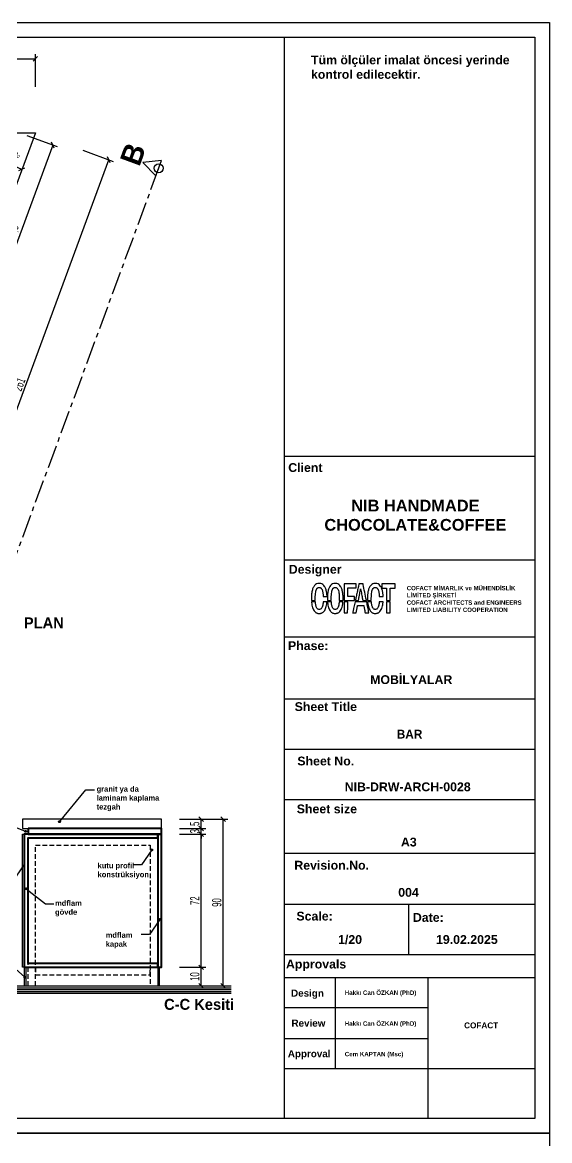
# Model space of a CAD drawing. Header units: millimetres. Extents: x 933584 to 974011, y 4545988 to 4553664.
# Drawn here: x 969057 to 969341, y 4552251 to 4552855 of the extents above; entities that cross this region are included whole.
import ezdxf

# ---------------------------------------------------------------- set-up
doc = ezdxf.new("R2010")
doc.units = ezdxf.units.MM
doc.header["$PDMODE"] = 35
doc.linetypes.add('CENTER', pattern=[2, 1.25, -0.25, 0.25, -0.25])
doc.linetypes.add('HIDDEN', pattern=[9.525, 6.35, -3.175])
doc.layers.get('0').update_dxf_attribs({"color": 255})
doc.layers.get('Defpoints').update_dxf_attribs({"color": 8})
for name, color, linetype in [('0-DMS-50', 143, 'Continuous'), ('0-LNS-SLN', 6, 'Continuous'), ('0-LNS-VLF', 11, 'Continuous'), ('0-TXT-XBX_20', 3, 'Continuous'), ('2-SPS-RCN', 2, 'Continuous'), ('8-KBT-KEQ', 4, 'Continuous')]:
    doc.layers.add(name, color=color, linetype=linetype)
doc.layers.add('2-SPS-IBW', color=5, linetype='Continuous', lineweight=40)
doc.styles.add('Century Gothic_B_3', font='GOTHICB.TTF', dxfattribs={"height": 4})
doc.styles.add('dim_romans_50', font='swissl.ttf', dxfattribs={"width": 0.6, "height": 5})
doc.dimstyles.new('ONK_dim 1_50', dxfattribs={"dimscale": 5, "dimtxt": 4, "dimasz": 0.5, "dimexe": 0.5, "dimexo": 0.5, "dimgap": 0.2, "dimtad": 1, "dimdec": 1, "dimrnd": 0.5, "dimzin": 9, "dimtxsty": 'dim_romans_50', "dimblk": 'OBLIQUE', "dimcen": 1, "dimclre": 256, "dimclrt": 256, "dimazin": 2, "dimtfac": 1, "dimtdec": 1, "dimtix": 1, "dimtmove": 2, "dimatfit": 3, "dimldrblk": 'OBLIQUE', "dimfxl": 3, "dimfxlon": 1, "dimarcsym": 0})

# ---------------------------------------------------------------- blocks, each defined once
blk = doc.blocks.new('_Oblique')
at = {"color": 0, "linetype": 'ByBlock', "lineweight": -2}
blk.add_line((-0.5, -0.5), (0.5, 0.5), dxfattribs=at)
blk = doc.blocks.new('*D2348')
at = {"layer": '0-DMS-50', "lineweight": -2}
for p, q in [((968777.06, 4552820.67), (968777.06, 4552838.17)), ((969063.51, 4552820.67), (969063.51, 4552838.17))]:
    blk.add_line(p, q, dxfattribs=at)
at = {"layer": '0-DMS-50', "color": 0, "lineweight": -2}
blk.add_line((968777.06, 4552835.67), (969063.51, 4552835.67), dxfattribs=at)
at = {"layer": 'Defpoints', "color": 0}
for p in [(969063.51, 4552835.67), (968777.06, 4552809.04), (969063.51, 4552809.04)]:
    blk.add_point(p, dxfattribs=at)
at = {"layer": '0-DMS-50', "color": 0, "linetype": 'ByBlock', "lineweight": -2, "xscale": 2.5, "yscale": 2.5, "zscale": 2.5, "rotation": 180}
blk.add_blockref('_Oblique', (968777.06, 4552835.67), dxfattribs=at)
at = {"layer": '0-DMS-50', "color": 0, "linetype": 'ByBlock', "lineweight": -2, "xscale": 2.5, "yscale": 2.5, "zscale": 2.5}
blk.add_blockref('_Oblique', (969063.51, 4552835.67), dxfattribs=at)
at = {"layer": '0-DMS-50', "insert": (968920.28, 4552839.64), "char_height": 5, "attachment_point": 5, "style": 'dim_romans_50'}
blk.add_mtext('286,5', dxfattribs=at)
blk = doc.blocks.new('*D2363')
at = {"layer": '0-DMS-50', "color": 0, "lineweight": -2}
blk.add_line((969012.93, 4552536.29), (969103.21, 4552781.14), dxfattribs=at)
at = {"layer": '0-DMS-50', "lineweight": -2}
for p, q in [((969089.13, 4552786.33), (969105.55, 4552780.28)), ((968998.85, 4552541.48), (969015.27, 4552535.43))]:
    blk.add_line(p, q, dxfattribs=at)
at = {"layer": 'Defpoints', "color": 0}
for p in [(969063.51, 4552795.78), (969103.21, 4552781.14), (968973.23, 4552550.93)]:
    blk.add_point(p, dxfattribs=at)
at = {"layer": '0-DMS-50', "color": 0, "linetype": 'ByBlock', "lineweight": -2, "xscale": 2.5, "yscale": 2.5, "zscale": 2.5}
for p, rotation in [((969103.21, 4552781.14), 69.76040382339775), ((969012.93, 4552536.29), 249.7604038233978)]:
    blk.add_blockref('_Oblique', p, dxfattribs=dict(at, rotation=rotation))
at = {"layer": '0-DMS-50', "insert": (969054.78, 4552659.93), "char_height": 5, "attachment_point": 5, "rotation": 69.7604, "style": 'dim_romans_50'}
blk.add_mtext('261', dxfattribs=at)
blk = doc.blocks.new('*D2364')
at = {"layer": '0-DMS-50', "lineweight": -2}
for p, q in [((969058.92, 4552794.33), (969075.34, 4552788.28)), ((969022.38, 4552695.25), (969038.8, 4552689.2))]:
    blk.add_line(p, q, dxfattribs=at)
at = {"layer": '0-DMS-50', "color": 0, "lineweight": -2}
blk.add_line((969072.99, 4552789.14), (969036.46, 4552690.06), dxfattribs=at)
at = {"layer": 'Defpoints', "color": 0}
for p in [(969054.98, 4552795.78), (969018.45, 4552696.7), (969036.46, 4552690.06)]:
    blk.add_point(p, dxfattribs=at)
at = {"layer": '0-DMS-50', "color": 0, "linetype": 'ByBlock', "lineweight": -2, "xscale": 2.5, "yscale": 2.5, "zscale": 2.5}
for p, rotation in [((969072.99, 4552789.14), 69.76040382499589), ((969036.46, 4552690.06), 249.7604038249958)]:
    blk.add_blockref('_Oblique', p, dxfattribs=dict(at, rotation=rotation))
at = {"layer": '0-DMS-50', "insert": (969050.99, 4552740.98), "char_height": 5, "attachment_point": 5, "rotation": 69.7604, "style": 'dim_romans_50'}
blk.add_mtext('105,5', dxfattribs=at)
blk = doc.blocks.new('*D2368')
at = {"layer": '0-DMS-50', "color": 0, "lineweight": -2}
blk.add_arc((968973.23, 4552550.93), 28.37, 69.7604, 165.70262, dxfattribs=at)
at = {"layer": 'Defpoints', "color": 0}
for p in [(969063.51, 4552795.78), (968622.11, 4552640.41), (968967.46, 4552578.71), (968973.23, 4552550.93), (968973.23, 4552550.93)]:
    blk.add_point(p, dxfattribs=at)
at = {"layer": '0-DMS-50', "color": 0, "linetype": 'ByBlock', "lineweight": -2, "xscale": 2.5, "yscale": 2.5, "zscale": 2.5}
for p, rotation in [((968983.05, 4552577.55), 339.7604038233977), ((968945.74, 4552557.94), 255.7026171218311)]:
    blk.add_blockref('_Oblique', p, dxfattribs=dict(at, rotation=rotation))
at = {"layer": '0-DMS-50', "insert": (968958.18, 4552579.57), "char_height": 5, "attachment_point": 5, "rotation": 27.73151, "style": 'dim_romans_50'}
blk.add_mtext('95,94%%d', dxfattribs=at)
blk = doc.blocks.new('*D2372')
at = {"layer": '0-DMS-50', "color": 0, "lineweight": -2}
blk.add_arc((968777.06, 4552795.78), 15.91, 276.45861, 0, dxfattribs=at)
at = {"layer": 'Defpoints', "color": 0}
for p in [(968777.06, 4552795.78), (968777.06, 4552795.78), (969063.51, 4552795.78), (968791.13, 4552788.35), (968784.08, 4552733.78)]:
    blk.add_point(p, dxfattribs=at)
at = {"layer": '0-DMS-50', "color": 0, "linetype": 'ByBlock', "lineweight": -2, "xscale": 2.5, "yscale": 2.5, "zscale": 2.5}
for p, rotation in [((968792.97, 4552795.78), 90), ((968778.85, 4552779.97), 186.4586144508894)]:
    blk.add_blockref('_Oblique', p, dxfattribs=dict(at, rotation=rotation))
at = {"layer": '0-DMS-50', "insert": (968785.96, 4552787.83), "char_height": 5, "attachment_point": 5, "rotation": 48.22931, "style": 'dim_romans_50'}
blk.add_mtext('83,54%%d', dxfattribs=at)
blk = doc.blocks.new('*D2373')
at = {"layer": '0-DMS-50', "color": 0, "lineweight": -2}
blk.add_arc((969063.51, 4552795.78), 20.98, 180, 249.7604, dxfattribs=at)
at = {"layer": 'Defpoints', "color": 0}
for p in [(968777.06, 4552795.78), (969063.51, 4552795.78), (969063.51, 4552795.78), (969049.07, 4552780.56), (968973.23, 4552550.93)]:
    blk.add_point(p, dxfattribs=at)
at = {"layer": '0-DMS-50', "color": 0, "linetype": 'ByBlock', "lineweight": -2, "xscale": 2.5, "yscale": 2.5, "zscale": 2.5}
for p, rotation in [((969042.53, 4552795.78), 90), ((969056.25, 4552776.1), 339.7604038233977)]:
    blk.add_blockref('_Oblique', p, dxfattribs=dict(at, rotation=rotation))
at = {"layer": '0-DMS-50', "insert": (969049.56, 4552786.06), "char_height": 5, "attachment_point": 5, "rotation": 304.8802, "style": 'dim_romans_50'}
blk.add_mtext('69,76%%d', dxfattribs=at)
blk = doc.blocks.new('*D2455')
at = {"layer": '0-DMS-50', "lineweight": -2}
for p, q in [((969141.34, 4552345.01), (969155.56, 4552345.01)), ((969141.34, 4552335.01), (969155.56, 4552335.01))]:
    blk.add_line(p, q, dxfattribs=at)
at = {"layer": '0-DMS-50', "color": 0, "lineweight": -2}
blk.add_line((969153.06, 4552335.01), (969153.06, 4552345.01), dxfattribs=at)
at = {"layer": 'Defpoints', "color": 0}
for p in [(969138.84, 4552345.01), (969153.06, 4552345.01), (969138.84, 4552335.01)]:
    blk.add_point(p, dxfattribs=at)
at = {"layer": '0-DMS-50', "color": 0, "linetype": 'ByBlock', "lineweight": -2, "xscale": 2.5, "yscale": 2.5, "zscale": 2.5}
for p, rotation in [((969153.06, 4552345.01), 90), ((969153.06, 4552335.01), 270)]:
    blk.add_blockref('_Oblique', p, dxfattribs=dict(at, rotation=rotation))
at = {"layer": '0-DMS-50', "insert": (969149.56, 4552340.01), "char_height": 5, "attachment_point": 5, "rotation": 90, "style": 'dim_romans_50'}
blk.add_mtext('10', dxfattribs=at)
blk = doc.blocks.new('*D2456')
at = {"layer": '0-DMS-50', "lineweight": -2}
for p, q in [((969141.34, 4552417.01), (969155.56, 4552417.01)), ((969141.34, 4552345.01), (969155.56, 4552345.01))]:
    blk.add_line(p, q, dxfattribs=at)
at = {"layer": '0-DMS-50', "color": 0, "lineweight": -2}
blk.add_line((969153.06, 4552345.01), (969153.06, 4552417.01), dxfattribs=at)
at = {"layer": 'Defpoints', "color": 0}
for p in [(969138.84, 4552417.01), (969153.06, 4552417.01), (969138.84, 4552345.01)]:
    blk.add_point(p, dxfattribs=at)
at = {"layer": '0-DMS-50', "color": 0, "linetype": 'ByBlock', "lineweight": -2, "xscale": 2.5, "yscale": 2.5, "zscale": 2.5}
for p, rotation in [((969153.06, 4552417.01), 90), ((969153.06, 4552345.01), 270)]:
    blk.add_blockref('_Oblique', p, dxfattribs=dict(at, rotation=rotation))
at = {"layer": '0-DMS-50', "insert": (969149.56, 4552381.01), "char_height": 5, "attachment_point": 5, "rotation": 90, "style": 'dim_romans_50'}
blk.add_mtext('72', dxfattribs=at)
blk = doc.blocks.new('*D2457')
at = {"layer": '0-DMS-50', "lineweight": -2}
for p, q in [((969141.34, 4552420.01), (969155.56, 4552420.01)), ((969141.34, 4552417.01), (969155.56, 4552417.01))]:
    blk.add_line(p, q, dxfattribs=at)
at = {"layer": '0-DMS-50', "color": 0, "lineweight": -2}
for p, q in [((969153.06, 4552420.01), (969153.06, 4552422.51)), ((969153.06, 4552417.01), (969153.06, 4552420.01)), ((969153.06, 4552417.01), (969153.06, 4552414.51))]:
    blk.add_line(p, q, dxfattribs=at)
at = {"layer": 'Defpoints', "color": 0}
for p in [(969138.84, 4552420.01), (969153.06, 4552420.01), (969138.84, 4552417.01)]:
    blk.add_point(p, dxfattribs=at)
at = {"layer": '0-DMS-50', "color": 0, "linetype": 'ByBlock', "lineweight": -2, "xscale": 2.5, "yscale": 2.5, "zscale": 2.5}
for p, rotation in [((969153.06, 4552420.01), 270), ((969153.06, 4552417.01), 90)]:
    blk.add_blockref('_Oblique', p, dxfattribs=dict(at, rotation=rotation))
at = {"layer": '0-DMS-50', "insert": (969149.56, 4552418.51), "char_height": 5, "attachment_point": 5, "rotation": 90, "style": 'dim_romans_50'}
blk.add_mtext('3', dxfattribs=at)
blk = doc.blocks.new('*D2458')
at = {"layer": '0-DMS-50', "lineweight": -2}
for p, q in [((969141.34, 4552425.01), (969155.56, 4552425.01)), ((969141.34, 4552420.01), (969155.56, 4552420.01))]:
    blk.add_line(p, q, dxfattribs=at)
at = {"layer": '0-DMS-50', "color": 0, "lineweight": -2}
blk.add_line((969153.06, 4552420.01), (969153.06, 4552425.01), dxfattribs=at)
at = {"layer": 'Defpoints', "color": 0}
for p in [(969138.84, 4552425.01), (969153.06, 4552425.01), (969138.84, 4552420.01)]:
    blk.add_point(p, dxfattribs=at)
at = {"layer": '0-DMS-50', "color": 0, "linetype": 'ByBlock', "lineweight": -2, "xscale": 2.5, "yscale": 2.5, "zscale": 2.5}
for p, rotation in [((969153.06, 4552425.01), 90), ((969153.06, 4552420.01), 270)]:
    blk.add_blockref('_Oblique', p, dxfattribs=dict(at, rotation=rotation))
at = {"layer": '0-DMS-50', "insert": (969149.56, 4552422.51), "char_height": 5, "attachment_point": 5, "rotation": 90, "style": 'dim_romans_50'}
blk.add_mtext('5', dxfattribs=at)
blk = doc.blocks.new('*D2459')
at = {"layer": '0-DMS-50', "lineweight": -2}
for p, q in [((969149.94, 4552425.01), (969167.44, 4552425.01)), ((969149.94, 4552335.01), (969167.44, 4552335.01))]:
    blk.add_line(p, q, dxfattribs=at)
at = {"layer": '0-DMS-50', "color": 0, "lineweight": -2}
blk.add_line((969164.94, 4552335.01), (969164.94, 4552425.01), dxfattribs=at)
at = {"layer": 'Defpoints', "color": 0}
for p in [(969111.75, 4552425.01), (969164.94, 4552425.01), (969111.75, 4552335.01)]:
    blk.add_point(p, dxfattribs=at)
at = {"layer": '0-DMS-50', "color": 0, "linetype": 'ByBlock', "lineweight": -2, "xscale": 2.5, "yscale": 2.5, "zscale": 2.5}
for p, rotation in [((969164.94, 4552425.01), 90), ((969164.94, 4552335.01), 270)]:
    blk.add_blockref('_Oblique', p, dxfattribs=dict(at, rotation=rotation))
at = {"layer": '0-DMS-50', "insert": (969161.44, 4552380.01), "char_height": 5, "attachment_point": 5, "rotation": 90, "style": 'dim_romans_50'}
blk.add_mtext('90', dxfattribs=at)

msp = doc.modelspace()

# ---------------------------------------------------------------- hatches: boundary and pattern name
at = {"layer": '0-LNS-VLF', "linetype": 'HIDDEN', "ltscale": 0.5}
h = msp.add_hatch(color=256, dxfattribs=at)
h.dxf.hatch_style = 1
edge = h.paths.add_edge_path()
edge.add_arc((969058.28, 4552418.4), 0.467, 0, 360)
h = msp.add_hatch(color=256, dxfattribs=at)
h.dxf.hatch_style = 1
edge = h.paths.add_edge_path()
edge.add_arc((969076.54, 4552423.66), 0.467, -180, 180, ccw=False)
h = msp.add_hatch(color=256, dxfattribs=at)
h.dxf.hatch_style = 1
edge = h.paths.add_edge_path()
edge.add_arc((969126.36, 4552408.46), 0.467, 0, 360)
h = msp.add_hatch(color=256, dxfattribs=at)
h.dxf.hatch_style = 1
edge = h.paths.add_edge_path()
edge.add_arc((969057.01, 4552399.76), 0.467, 0, 360)
h = msp.add_hatch(color=256, dxfattribs=at)
h.dxf.hatch_style = 1
edge = h.paths.add_edge_path()
edge.add_arc((969058.53, 4552387.44), 0.467, -180, 180, ccw=False)
h = msp.add_hatch(color=256, dxfattribs=at)
h.dxf.hatch_style = 1
edge = h.paths.add_edge_path()
edge.add_arc((969130.75, 4552370.92), 0.467, 0, 360)
h = msp.add_hatch(color=256, dxfattribs=at)
h.dxf.hatch_style = 1
edge = h.paths.add_edge_path()
edge.add_arc((969057.86, 4552339.67), 0.467, 0, 360)

# ---------------------------------------------------------------- linework, layer by layer
at = {"color": 0}
for p, q in [((969333.03, 4552620.87), (969197.81, 4552620.87)), ((969333.03, 4552620.87), (969197.81, 4552620.87)), ((969333.03, 4552564.88), (969197.81, 4552564.88)), ((969333.03, 4552564.88), (969197.81, 4552564.88)), ((969333.03, 4552564.88), (969197.81, 4552564.88)), ((969333.03, 4552564.88), (969197.81, 4552564.88)), ((969333.03, 4552523.25), (969197.81, 4552523.25)), ((969197.81, 4552489.94), (969333.03, 4552489.94)), ((969333.03, 4552462.58), (969197.81, 4552462.58)), ((969333.03, 4552435.4), (969197.81, 4552435.4)), ((969333.03, 4552406.51), (969197.81, 4552406.51)), ((969333.03, 4552378.91), (969197.81, 4552378.91)), ((969264.8, 4552378.91), (969264.8, 4552351.82)), ((969333.03, 4552351.82), (969197.81, 4552351.82)), ((969333.03, 4552339.28), (969197.81, 4552339.28)), ((969225.35, 4552339.28), (969225.35, 4552290.18)), ((969275.35, 4552339.28), (969275.35, 4552309.85)), ((969197.81, 4552323.23), (969275.35, 4552323.23)), ((969275.35, 4552309.85), (969275.35, 4552263.4)), ((969197.81, 4552306.54), (969275.35, 4552306.54)), ((969333.03, 4552290.18), (969197.81, 4552290.18))]:
    msp.add_line(p, q, dxfattribs=at)
for points in [[(968501.03, 4552855.4), (969341.03, 4552855.4), (969341.03, 4552255.4), (968501.03, 4552255.4)], [(968509.03, 4552847.4), (969333.03, 4552847.4), (969333.03, 4552263.4), (968509.03, 4552263.4)], [(969230.08, 4552547.65), (969230.08, 4552543.2), (969232.91, 4552543.2), (969235.73, 4552543.2), (969235.73, 4552544.25), (969235.73, 4552545.31), (969233.9, 4552545.31), (969232.07, 4552545.31), (969232.07, 4552547.63), (969232.07, 4552549.96), (969234.36, 4552549.96), (969236.65, 4552549.96), (969236.65, 4552551.03), (969236.65, 4552552.11), (969233.36, 4552552.11), (969230.08, 4552552.11)], [(969250.41, 4552550.97), (969250.41, 4552549.84), (969251.7, 4552549.84), (969252.99, 4552549.84), (969252.99, 4552546.52), (969252.99, 4552543.2), (969253.99, 4552543.2), (969254.98, 4552543.2), (969254.98, 4552546.52), (969254.98, 4552549.84), (969256.29, 4552549.84), (969257.61, 4552549.84), (969257.61, 4552550.97), (969257.61, 4552552.11), (969254.01, 4552552.11), (969250.41, 4552552.11)], [(969230.08, 4552539.4), (969230.08, 4552536.4), (969231.07, 4552536.41), (969232.05, 4552536.42), (969232.06, 4552539.41), (969232.07, 4552542.4), (969231.08, 4552542.4), (969230.08, 4552542.4)], [(969253, 4552539.41), (969253.01, 4552536.42), (969254, 4552536.41), (969254.98, 4552536.4), (969254.98, 4552539.4), (969254.98, 4552542.4), (969253.99, 4552542.4), (969252.99, 4552542.4)], [(968501.03, 4552255.4), (969341.03, 4552255.4), (969341.03, 4551655.4), (968501.03, 4551655.4)]]:
    msp.add_lwpolyline(points, close=True, dxfattribs=at)
msp.add_lwpolyline([(969197.81, 4552847.4), (969197.81, 4552263.4)], dxfattribs=at)
at = {"linetype": 'CENTER', "ltscale": 10}
msp.add_lwpolyline([(969130.05, 4552776.61), (969037.48, 4552525.56)], dxfattribs=at)
for points in [[(969131.58, 4552780.76), (969121.51, 4552779.75), (969128.52, 4552772.46), (969131.58, 4552780.76)], [(969030.58, 4552335.01), (969169.17, 4552335.01)], [(969030.58, 4552334.01), (969169.17, 4552334.01)], [(969030.58, 4552333.01), (969169.17, 4552333.01)], [(969030.58, 4552332.01), (969169.17, 4552332.01)], [(969030.58, 4552331.01), (969169.17, 4552331.01)]]:
    msp.add_lwpolyline(points)
at = {"color": 0}
for points in [[(969215.94, 4552552.3, 0.11064), (969214.7, 4552551.7, 0.089568), (969213.72, 4552550.59, 0.069833), (969213.02, 4552548.94, 0.037138), (969212.6, 4552546.76, 0.013582), (969212.55, 4552546.1, 0.005436), (969212.5, 4552545.2, 0.005261), (969212.47, 4552544.31, 0.017635), (969212.48, 4552543.72), (969212.51, 4552543.2), (969213.53, 4552543.2), (969214.55, 4552543.2), (969214.56, 4552544.4, -0.01557), (969214.62, 4552546.17, -0.027157), (969214.79, 4552547.62, -0.033018), (969215.07, 4552548.76, -0.079442), (969215.46, 4552549.54, -0.009072), (969215.58, 4552549.69, -0.030827), (969215.67, 4552549.79, -0.031813), (969215.76, 4552549.87, -0.010138), (969215.91, 4552549.99, -0.089655), (969216.21, 4552550.13, -0.05192), (969216.61, 4552550.19, -0.051218), (969217.02, 4552550.17, -0.076363), (969217.36, 4552550.07, -0.070873), (969217.68, 4552549.85, -0.052254), (969217.97, 4552549.53, -0.046256), (969218.21, 4552549.12, -0.033841), (969218.4, 4552548.62, -0.02482), (969218.55, 4552548.06, -0.012371), (969218.68, 4552547.34, -0.011745), (969218.78, 4552546.55, -0.011909), (969218.85, 4552545.75), (969218.88, 4552545.31), (969219.91, 4552545.31), (969220.93, 4552545.31), (969220.93, 4552545.47, 0.020953), (969220.92, 4552545.84, 0.004455), (969220.86, 4552546.47, 0.00493), (969220.79, 4552547.12, 0.011284), (969220.71, 4552547.61, 0.038093), (969220.26, 4552549.41, 0.067383), (969219.59, 4552550.79, 0.083303), (969218.7, 4552551.74, 0.099908), (969217.6, 4552552.27, 0.02201), (969217.42, 4552552.31, 0.020762), (969217.24, 4552552.33, 0.015695), (969217.02, 4552552.34, 0.005906), (969216.7, 4552552.34, 0.00548), (969216.46, 4552552.34, 0.006399), (969216.23, 4552552.33, 0.005718), (969216.04, 4552552.31, 0.038226)], [(969224.57, 4552552.3, 0.105194), (969223.39, 4552551.74, 0.087054), (969222.44, 4552550.72, 0.069549), (969221.74, 4552549.21, 0.038701), (969221.3, 4552547.23, 0.014261), (969221.2, 4552546.4, 0.008448), (969221.13, 4552545.4, 0.008433), (969221.1, 4552544.43, 0.018733), (969221.12, 4552543.69), (969221.14, 4552543.2), (969222.16, 4552543.2), (969223.18, 4552543.2), (969223.19, 4552544.4, -0.01557), (969223.25, 4552546.17, -0.027157), (969223.42, 4552547.62, -0.033018), (969223.7, 4552548.76, -0.079442), (969224.09, 4552549.54, -0.009072), (969224.21, 4552549.69, -0.030827), (969224.3, 4552549.79, -0.031813), (969224.39, 4552549.87, -0.010138), (969224.54, 4552549.99, -0.089655), (969224.84, 4552550.13, -0.05192), (969225.24, 4552550.19, -0.051218), (969225.65, 4552550.17, -0.076363), (969225.99, 4552550.07, -0.136443), (969226.6, 4552549.53, -0.067108), (969227.04, 4552548.59, -0.045937), (969227.34, 4552547.21, -0.018323), (969227.5, 4552545.29, -0.004967), (969227.52, 4552544.89, -0.003937), (969227.53, 4552544.47, -0.00398), (969227.53, 4552544.07, -0.009912), (969227.52, 4552543.78), (969227.5, 4552543.2), (969228.52, 4552543.2), (969229.55, 4552543.2), (969229.58, 4552543.7, 0.018366), (969229.59, 4552544.57, 0.009634), (969229.55, 4552545.65, 0.009631), (969229.46, 4552546.72, 0.017297), (969229.35, 4552547.61, 0.038062), (969228.9, 4552549.41, 0.067387), (969228.22, 4552550.79, 0.08333), (969227.33, 4552551.74, 0.099909), (969226.23, 4552552.27, 0.02201), (969226.05, 4552552.31, 0.020762), (969225.87, 4552552.33, 0.015695), (969225.65, 4552552.34, 0.005906), (969225.33, 4552552.34, 0.00548), (969225.09, 4552552.34, 0.006399), (969224.86, 4552552.33, 0.005718), (969224.67, 4552552.31, 0.038226)], [(969239.05, 4552549.47, 0.00001), (969239.6, 4552546.55, 0.000084), (969240.08, 4552543.98, 0.003215), (969240.19, 4552543.41), (969240.23, 4552543.2), (969241.18, 4552543.2, 0.001355), (969241.55, 4552543.2, 0.00226), (969241.85, 4552543.2, 0.000206), (969242.13, 4552543.21, 0.409743), (969242.13, 4552543.21, 0.049641), (969242.13, 4552543.24, 0.000001), (969241.26, 4552547.58, 0.000006), (969240.4, 4552551.85, 0.007694), (969240.36, 4552552.02), (969240.34, 4552552.11), (969239.24, 4552552.11), (969238.14, 4552552.11), (969237.85, 4552550.78, -0.000077), (969237.3, 4552548.24, -0.000085), (969236.76, 4552545.77, -0.000009), (969236.25, 4552543.41, -0.006923), (969236.22, 4552543.29), (969236.2, 4552543.2), (969237.88, 4552543.2, 0.000143), (969238, 4552543.83, 0.00034), (969238.1, 4552544.38, 0.000221), (969238.22, 4552545.01, -0.000266), (969238.55, 4552546.81, -0.000578), (969238.81, 4552548.19, -0.000087)], [(969246.21, 4552552.3, 0.105194), (969245.02, 4552551.74, 0.087054), (969244.07, 4552550.72, 0.069549), (969243.37, 4552549.21, 0.038701), (969242.93, 4552547.23, 0.014261), (969242.84, 4552546.4, 0.008448), (969242.77, 4552545.4, 0.008433), (969242.74, 4552544.43, 0.018733), (969242.75, 4552543.69), (969242.78, 4552543.2), (969243.8, 4552543.2), (969244.82, 4552543.2), (969244.82, 4552544.4, -0.01557), (969244.88, 4552546.17, -0.027157), (969245.06, 4552547.62, -0.033018), (969245.34, 4552548.76, -0.079442), (969245.73, 4552549.54, -0.009072), (969245.85, 4552549.69, -0.030827), (969245.93, 4552549.79, -0.031813), (969246.03, 4552549.87, -0.010138), (969246.18, 4552549.99, -0.089655), (969246.48, 4552550.13, -0.05192), (969246.88, 4552550.19, -0.051218), (969247.29, 4552550.17, -0.076363), (969247.63, 4552550.07, -0.070873), (969247.95, 4552549.85, -0.052254), (969248.23, 4552549.53, -0.046256), (969248.48, 4552549.12, -0.033841), (969248.67, 4552548.62, -0.02482), (969248.81, 4552548.06, -0.012371), (969248.95, 4552547.34, -0.011745), (969249.05, 4552546.55, -0.011909), (969249.12, 4552545.75), (969249.14, 4552545.31), (969250.17, 4552545.31), (969251.2, 4552545.31), (969251.2, 4552545.47, 0.020953), (969251.19, 4552545.84, 0.004455), (969251.13, 4552546.47, 0.00493), (969251.05, 4552547.12, 0.011284), (969250.98, 4552547.61, 0.038093), (969250.53, 4552549.41, 0.067383), (969249.86, 4552550.79, 0.083303), (969248.97, 4552551.74, 0.099908), (969247.86, 4552552.27, 0.02201), (969247.69, 4552552.31, 0.020762), (969247.51, 4552552.33, 0.015695), (969247.28, 4552552.34, 0.005906), (969246.97, 4552552.34, 0.00548), (969246.73, 4552552.34, 0.006399), (969246.5, 4552552.33, 0.005718), (969246.31, 4552552.31, 0.038226)], [(969212.56, 4552542.11, 0.025038), (969212.79, 4552540.53, 0.036131), (969213.16, 4552539.17, 0.041565), (969213.66, 4552538.04, 0.063352), (969214.29, 4552537.18, 0.028049), (969214.61, 4552536.87, 0.034689), (969214.95, 4552536.63, 0.034905), (969215.31, 4552536.43, 0.029004), (969215.72, 4552536.27, 0.021923), (969215.92, 4552536.22, 0.031789), (969216.09, 4552536.19, 0.019677), (969216.32, 4552536.18, 0.003659), (969216.74, 4552536.18, 0.003627), (969217.15, 4552536.18, 0.019229), (969217.38, 4552536.19, 0.031747), (969217.55, 4552536.22, 0.024514), (969217.73, 4552536.27, 0.035022), (969218.2, 4552536.46, 0.037328), (969218.63, 4552536.71, 0.037367), (969219.01, 4552537.02, 0.035245), (969219.36, 4552537.39, 0.053473), (969219.91, 4552538.26, 0.03772), (969220.34, 4552539.33, 0.032588), (969220.67, 4552540.62, 0.021334), (969220.88, 4552542.13), (969220.9, 4552542.4), (969219.87, 4552542.4), (969218.83, 4552542.4), (969218.81, 4552542.13, -0.0074), (969218.77, 4552541.75, -0.005344), (969218.71, 4552541.31, -0.005411), (969218.64, 4552540.9, -0.010609), (969218.58, 4552540.57, -0.034422), (969218.3, 4552539.59, -0.07643), (969217.93, 4552538.91, -0.102726), (969217.45, 4552538.5, -0.109019), (969216.86, 4552538.32, -0.095932), (969216.22, 4552538.39, -0.113527), (969215.69, 4552538.7, -0.092498), (969215.28, 4552539.27, -0.04608), (969214.97, 4552540.11, -0.017297), (969214.85, 4552540.63, -0.007909), (969214.73, 4552541.31, -0.007223), (969214.64, 4552541.98, -0.03219), (969214.61, 4552542.37, 0.402781), (969214.6, 4552542.38, 0.001238), (969214.31, 4552542.39, 0.005463), (969213.98, 4552542.4, 0.003096), (969213.57, 4552542.4), (969212.53, 4552542.4)], [(969221.19, 4552542.11, 0.025038), (969221.42, 4552540.53, 0.036131), (969221.79, 4552539.17, 0.041565), (969222.29, 4552538.04, 0.063352), (969222.92, 4552537.18, 0.047265), (969223.48, 4552536.69, 0.06438), (969224.07, 4552536.37, 0.06177), (969224.74, 4552536.2, 0.039412), (969225.54, 4552536.17, 0.027569), (969226.11, 4552536.22, 0.048064), (969226.56, 4552536.33, 0.049711), (969226.98, 4552536.53, 0.031882), (969227.42, 4552536.83, 0.081131), (969228.19, 4552537.66, 0.052129), (969228.8, 4552538.83, 0.043307), (969229.24, 4552540.32, 0.026621), (969229.51, 4552542.13), (969229.53, 4552542.4), (969228.5, 4552542.4), (969227.46, 4552542.4), (969227.44, 4552542.13, -0.0074), (969227.4, 4552541.75, -0.005344), (969227.34, 4552541.31, -0.005411), (969227.27, 4552540.9, -0.010609), (969227.21, 4552540.57, -0.034422), (969226.93, 4552539.59, -0.07643), (969226.56, 4552538.91, -0.102726), (969226.08, 4552538.5, -0.109019), (969225.49, 4552538.32, -0.095932), (969224.85, 4552538.39, -0.113527), (969224.32, 4552538.7, -0.092498), (969223.91, 4552539.27, -0.04608), (969223.6, 4552540.11, -0.017297), (969223.48, 4552540.63, -0.007909), (969223.36, 4552541.31, -0.007223), (969223.27, 4552541.98, -0.03219), (969223.24, 4552542.37, 0.402781), (969223.23, 4552542.38, 0.001238), (969222.94, 4552542.39, 0.005463), (969222.61, 4552542.4, 0.003096), (969222.2, 4552542.4), (969221.17, 4552542.4)], [(969243.51, 4552536.4, 0.000023), (969242.91, 4552539.37, 0.000048), (969242.35, 4552542.15, 0.022716), (969242.31, 4552542.33, 0.319618), (969242.25, 4552542.38, 0.005635), (969241.83, 4552542.39, 0.005119), (969241.1, 4552542.4, 0.000404), (969239.16, 4552542.4), (969236.03, 4552542.4), (969235.39, 4552539.47, -0.000063), (969235.15, 4552538.34, -0.000102), (969234.94, 4552537.38, -0.000015), (969234.76, 4552536.52, -0.015408), (969234.72, 4552536.4), (969236.62, 4552536.42), (969236.97, 4552538.31, -0.000258), (969237.1, 4552539.04, -0.000401), (969237.22, 4552539.67, -0.000111), (969237.33, 4552540.22, -0.013635), (969237.34, 4552540.28), (969237.36, 4552540.37), (969239.06, 4552540.37), (969240.76, 4552540.37), (969241.02, 4552539.01, 0.000154), (969241.12, 4552538.44, 0.000145), (969241.23, 4552537.87, 0.000144), (969241.33, 4552537.35, 0.000507), (969241.39, 4552537.02), (969241.51, 4552536.4)], [(969242.83, 4552542.11, 0.025038), (969243.06, 4552540.53, 0.036131), (969243.42, 4552539.17, 0.041565), (969243.93, 4552538.04, 0.063352), (969244.56, 4552537.18, 0.047265), (969245.12, 4552536.69, 0.06438), (969245.7, 4552536.37, 0.06177), (969246.37, 4552536.2, 0.039412), (969247.17, 4552536.17, 0.027569), (969247.74, 4552536.22, 0.048064), (969248.2, 4552536.33, 0.049711), (969248.62, 4552536.53, 0.031882), (969249.06, 4552536.83, 0.081131), (969249.83, 4552537.66, 0.052129), (969250.43, 4552538.83, 0.043307), (969250.87, 4552540.32, 0.026621), (969251.14, 4552542.13), (969251.17, 4552542.4), (969250.13, 4552542.4), (969249.1, 4552542.4), (969249.07, 4552542.13, -0.0074), (969249.03, 4552541.75, -0.005344), (969248.97, 4552541.31, -0.005411), (969248.91, 4552540.9, -0.010609), (969248.85, 4552540.57, -0.034422), (969248.57, 4552539.59, -0.07643), (969248.2, 4552538.91, -0.102726), (969247.72, 4552538.5, -0.109019), (969247.13, 4552538.32, -0.095932), (969246.48, 4552538.39, -0.113527), (969245.96, 4552538.7, -0.092498), (969245.54, 4552539.27, -0.04608), (969245.24, 4552540.11, -0.017297), (969245.12, 4552540.63, -0.007909), (969245, 4552541.31, -0.007223), (969244.9, 4552541.98, -0.03219), (969244.88, 4552542.37, 0.402781), (969244.86, 4552542.38, 0.001238), (969244.58, 4552542.39, 0.005463), (969244.24, 4552542.4, 0.003096), (969243.84, 4552542.4), (969242.8, 4552542.4)]]:
    msp.add_lwpolyline(points, format="xyb", close=True, dxfattribs=at)
msp.add_circle((969130.05, 4552776.61), 2.41)
at = {"layer": '0-LNS-SLN', "linetype": 'HIDDEN', "ltscale": 0.4}
for points in [[(969059.56, 4552335.01), (969059.56, 4552415.01), (969129.56, 4552415.01), (969129.56, 4552335.01)], [(969063.56, 4552335.01), (969063.56, 4552411.01), (969125.56, 4552411.01), (969125.56, 4552335.01)]]:
    msp.add_lwpolyline(points, dxfattribs=at)
msp.add_lwpolyline([(969063.56, 4552341.01), (969125.56, 4552341.01), (969125.56, 4552345.01), (969063.56, 4552345.01)], close=True, dxfattribs=at)
at = {"layer": '0-LNS-VLF', "ltscale": 0.5}
for points in [[(969076.54, 4552423.66), (969090.82, 4552440.87), (969095.37, 4552440.87)], [(969058.28, 4552418.4), (969049.72, 4552421.86), (969045.17, 4552421.86)], [(969126.36, 4552408.46), (969120.73, 4552400.32), (969116.19, 4552400.32)], [(969057.01, 4552399.76), (969051.38, 4552391.62), (969046.83, 4552391.62)], [(969058.53, 4552387.44), (969069.01, 4552379.3), (969073.56, 4552379.3)], [(969130.75, 4552370.92), (969125.12, 4552362.78), (969120.57, 4552362.78)], [(969057.86, 4552339.67), (969044.55, 4552351.64), (969040.01, 4552351.64)]]:
    msp.add_lwpolyline(points, dxfattribs=at)
at = {"layer": '0-LNS-VLF', "linetype": 'HIDDEN', "ltscale": 0.5}
for centre in [(969058.28, 4552418.4), (969076.54, 4552423.66), (969126.36, 4552408.46), (969057.01, 4552399.76), (969058.53, 4552387.44), (969130.75, 4552370.92), (969057.86, 4552339.67)]:
    msp.add_circle(centre, 0.467, dxfattribs=at)
at = {"layer": '2-SPS-IBW'}
for points in [[(969059.56, 4552420.01), (969059.56, 4552417.01), (969131.56, 4552417.01), (969131.56, 4552420.01)], [(969059.56, 4552417.01), (969057.56, 4552417.01), (969057.56, 4552345.01), (969129.56, 4552345.01), (969129.56, 4552347.01), (969059.56, 4552347.01), (969059.56, 4552415.01), (969129.56, 4552415.01), (969129.56, 4552417.01)], [(969131.56, 4552417.01), (969129.56, 4552417.01), (969129.56, 4552345.01), (969131.56, 4552345.01)]]:
    msp.add_lwpolyline(points, close=True, dxfattribs=at)
at = {"layer": '2-SPS-RCN'}
for points in [[(969056.56, 4552425.01), (969056.56, 4552420.01), (969131.56, 4552420.01), (969131.56, 4552425.01)], [(969056.56, 4552417.01), (969057.56, 4552417.01), (969057.56, 4552345.01), (969056.56, 4552345.01)], [(969057.56, 4552345.01), (969057.56, 4552335.01), (969058.56, 4552335.01), (969058.56, 4552345.01)], [(969129.56, 4552345.01), (969129.56, 4552335.01), (969130.56, 4552335.01), (969130.56, 4552345.01)]]:
    msp.add_lwpolyline(points, close=True, dxfattribs=at)
at = {"layer": '8-KBT-KEQ'}
msp.add_lwpolyline([(968604.24, 4552745.78), (968710.74, 4552745.78), (968719.71, 4552692.94), (968926.25, 4552640.3), (968960.71, 4552733.78), (968784.08, 4552733.78), (968777.06, 4552795.78), (969063.51, 4552795.78), (968973.23, 4552550.93), (968622.11, 4552640.41), (968604.24, 4552745.78)], dxfattribs=at)

# ---------------------------------------------------------------- texts
at = {"color": 0, "attachment_point": 1, "line_spacing_factor": 0.984502, "style": 'Century Gothic_B_3'}
for s, insert, char_height, width in [('\\pxql;{\\fArial|b1|i0|c0|p34;Tüm ölçüler imalat öncesi yerinde kontrol edilecektir.}', (969212.26, 4552837.5), 4.7614, 129.7319), ('\\pxqr;{\\fArial|b1|i0|c0|p34;Client}', (968983.21, 4552617.33), 4.7614, 235.2535), ('\\pxqc;{\\fArial|b1|i0|c0|p34;NIB HANDMADE CHOCOLATE&COFFEE}', (969203.21, 4552597.56), 6.3277, 130.7481), ('\\pxqr;{\\fArial|b1|i0|c0|p34;Designer}', (968993.48, 4552562.39), 4.7614, 235.2535), ('{\\fFranklin Gothic Medium|b1|i0|c162|p34;COFACT MİMARLIK ve MÜHENDİSLİK}\\P{\\fFranklin Gothic Medium|b1|i0|c162|p34;LİMİTED ŞİRKETİ}', (969263.96, 4552551.01), 2.3492, 91.5237), ('\\pxql;{\\fFranklin Gothic Book|b1|i0|c162|p34;COFACT ARCHITECTS and ENGINEERS\\PLIMITED LIABILITY COOPERATION}', (969263.96, 4552543.17), 2.3492, 91.5237), ('\\pxqr;{\\fArial|b1|i0|c0|p34;Phase:}', (968986.41, 4552521.12), 4.7614, 235.2535), ('\\pxqr;{\\fArial|b1|i0|c0|p34;MOBİLYALAR}', (969053.27, 4552502.78), 4.7614, 235.2535), ('\\pxqr;{\\fArial|b1|i0|c0|p34;Sheet Title}', (969001.83, 4552488.2), 4.7614, 235.2535), ('\\pxi-2,l3,qr,t3;BAR', (969037.09, 4552473.34), 4.7614, 235.2535), ('\\pxqr;{\\fArial|b1|i0|c0|p34;Sheet No.}', (969000.32, 4552458.83), 4.7614, 235.2535), ('\\pxqr;{\\fArial|b1|i0|c0|p34;NIB-DRW-ARCH-0028}', (969063.18, 4552444.88), 4.7614, 235.2535), ('\\pxqr;{\\fArial|b1|i0|c0|p34;Sheet size}', (969001.85, 4552432.96), 4.7614, 235.2535), ('\\pxqr;{\\fArial|b1|i0|c0|p34;A3}', (969034.05, 4552415.05), 4.7614, 235.2535), ('\\pxqr;{\\fArial|b1|i0|c0|p34;Revision.No.}', (969008.3, 4552402.53), 4.7614, 235.2535), ('\\pxqr;{\\fArial|b1|i0|c0|p34;00\\fArial|b1|i0|c162|p34;4}', (969035.18, 4552387.88), 4.7614, 235.2535), ('\\pxqr;{\\fArial|b1|i0|c0|p34;Scale:}', (968988.74, 4552375.06), 4.7614, 235.2535), ('\\pxqr;{\\fArial|b1|i0|c0|p34;Date:}', (969048.63, 4552374.34), 4.7614, 235.2535), ('\\pxqr;{\\fArial|b1|i0|c0|p34;1/20}', (969004.56, 4552362.41), 4.7614, 235.2535), ('\\pxqr;{\\fArial|b1|i0|c162|p34;19\\fArial|b1|i0|c0|p34;.02.202\\fArial|b1|i0|c162|p34;5}', (969077.77, 4552362.41), 4.7614, 235.2535), ('\\pxqr;{\\fArial|b1|i0|c0|p34;Approvals}', (968996.03, 4552349.15), 4.7614, 235.2535), ('\\pxqr;{\\fArial|b1|i0|c0|p34;Design}', (968983.95, 4552332.98), 3.8034, 235.2535), ('{\\fArial|b1|i0|c0|p34;\\W9.71336;   }{\\fArial|b1|i0|c0|p34;Hakkı Can ÖZKAN (PhD)}', (969203.57, 4552332.51), 2.3807, 65.374), ('\\pxqr;{\\fArial|b1|i0|c0|p34;Review}', (968984.78, 4552316.77), 3.8034, 235.2535), ('{\\fArial|b1|i0|c0|p34;\\W9.71336;   }{\\fArial|b1|i0|c0|p34;Hakkı Can ÖZKAN (PhD)}', (969203.57, 4552315.82), 2.3807, 65.374), ('\\pxqc;{\\fArial|b1|i0|c0|p34;COFACT}', (969238.73, 4552315.23), 3.1638, 130.7481), ('\\pxqr;{\\fArial|b1|i0|c0|p34;Approval}', (968987.54, 4552300.26), 3.8034, 235.2535), ('{\\W9.71336;\\fArial|b1|i0|c0|p34;   \\W1;Cem KAPTAN (Msc)}', (969203.57, 4552299.34), 2.3807, 65.374)]:
    msp.add_mtext(s, dxfattribs=dict(at, insert=insert, char_height=char_height, width=width))
at = {"linetype": 'CENTER', "ltscale": 10, "insert": (969237.02, 4553128.52), "char_height": 11.3933, "width": 370.3635, "attachment_point": 3, "rotation": 69.7604, "line_spacing_factor": 0.984502, "style": 'Century Gothic_B_3'}
msp.add_mtext('\\pxql;{\\fFranklin Gothic Book|b1|i0|c162|p34;B}', dxfattribs=at)
at = {"layer": '0-LNS-VLF', "linetype": 'HIDDEN', "ltscale": 0.5, "char_height": 2.9364, "width": 95.455, "attachment_point": 1, "line_spacing_factor": 0.984502, "style": 'Century Gothic_B_3'}
for s, insert in [('\\pxql;{\\fFranklin Gothic Book|b1|i0|c162|p34;granit ya da\\Plaminam kaplama \\Ptezgah}', (969096.59, 4552442.82)), ('\\pxql;{\\fFranklin Gothic Book|b1|i0|c162|p34;kutu profil \\Pkonstrüksiyon}', (969097.1, 4552401.43)), ('\\pxql;{\\fFranklin Gothic Book|b1|i0|c162|p34;mdflam \\P\\pq*;gövde}', (969074.16, 4552381.16)), ('\\pxql;{\\fFranklin Gothic Book|b1|i0|c162|p34;mdflam \\Pkapak}', (969101.49, 4552363.89))]:
    msp.add_mtext(s, dxfattribs=dict(at, insert=insert))
at = {"layer": '0-TXT-XBX_20', "color": 0, "char_height": 5.9199, "width": 230.6396, "attachment_point": 1, "rotation": 0, "line_spacing_factor": 0.984502, "style": 'Century Gothic_B_3'}
for s, insert in [('\\pxqc;{\\fFranklin Gothic Book|b1|i0|c162|p34;PLAN}', (968952.78, 4552534.04)), ('\\pxqc;{\\fFranklin Gothic Book|b1|i0|c162|p34;C-C Kesiti}', (969036.57, 4552327.97))]:
    msp.add_mtext(s, dxfattribs=dict(at, insert=insert))

# ---------------------------------------------------------------- dimensions: what is measured, and where the dimension line sits
at = {"layer": '0-DMS-50'}
for p1, p2, distance, picture, middle in [((968777.0599, 4552809.0417), (969063.5096, 4552809.0417), 26.626, '*D2348', (968920.2847, 4552839.6439)), ((968973.23, 4552550.93), (969063.51, 4552795.78), -42.31, '*D2363', (969054.78, 4552659.93)), ((969054.98, 4552795.78), (969018.45, 4552696.7), 19.19, '*D2364', (969050.99, 4552740.98)), ((969111.75, 4552335.01), (969111.75, 4552425.01), -53.19, '*D2459', (969161.44, 4552380.01)), ((969138.84, 4552335.01), (969138.84, 4552345.01), -14.23, '*D2455', (969149.56, 4552340.01))]:
    dim = msp.add_aligned_dim(p1=p1, p2=p2, distance=distance, dimstyle='ONK_dim 1_50', dxfattribs=at)
    dim.commit()
    dim.dimension.update_dxf_attribs({"geometry": picture, "text_midpoint": middle})
for base, line1, line2, picture, middle in [((968967.46, 4552578.71), ((969063.51, 4552795.78), (968973.23, 4552550.93)), ((968973.23, 4552550.93), (968622.11, 4552640.41)), '*D2368', (968958.18, 4552579.57)), ((968791.13, 4552788.35), ((968784.08, 4552733.78), (968777.06, 4552795.78)), ((968777.06, 4552795.78), (969063.51, 4552795.78)), '*D2372', (968785.96, 4552787.83)), ((969049.07, 4552780.56), ((969063.51, 4552795.78), (968973.23, 4552550.93)), ((968777.06, 4552795.78), (969063.51, 4552795.78)), '*D2373', (969049.56, 4552786.06))]:
    dim = msp.add_angular_dim_2l(base=base, line1=line1, line2=line2, dimstyle='ONK_dim 1_50', dxfattribs=at)
    dim.commit()
    dim.dimension.update_dxf_attribs({"geometry": picture, "text_midpoint": middle})
for base, p1, p2, picture, middle in [((969153.06, 4552425.01), (969138.84, 4552420.01), (969138.84, 4552425.01), '*D2458', (969149.56, 4552422.51)), ((969153.06, 4552420.01), (969138.84, 4552417.01), (969138.84, 4552420.01), '*D2457', (969149.56, 4552418.51)), ((969153.06, 4552417.01), (969138.84, 4552345.01), (969138.84, 4552417.01), '*D2456', (969149.56, 4552381.01))]:
    dim = msp.add_linear_dim(base=base, p1=p1, p2=p2, angle=270, dimstyle='ONK_dim 1_50', dxfattribs=at)
    dim.commit()
    dim.dimension.update_dxf_attribs({"geometry": picture, "text_midpoint": middle})

doc.saveas('drawing.dxf')
